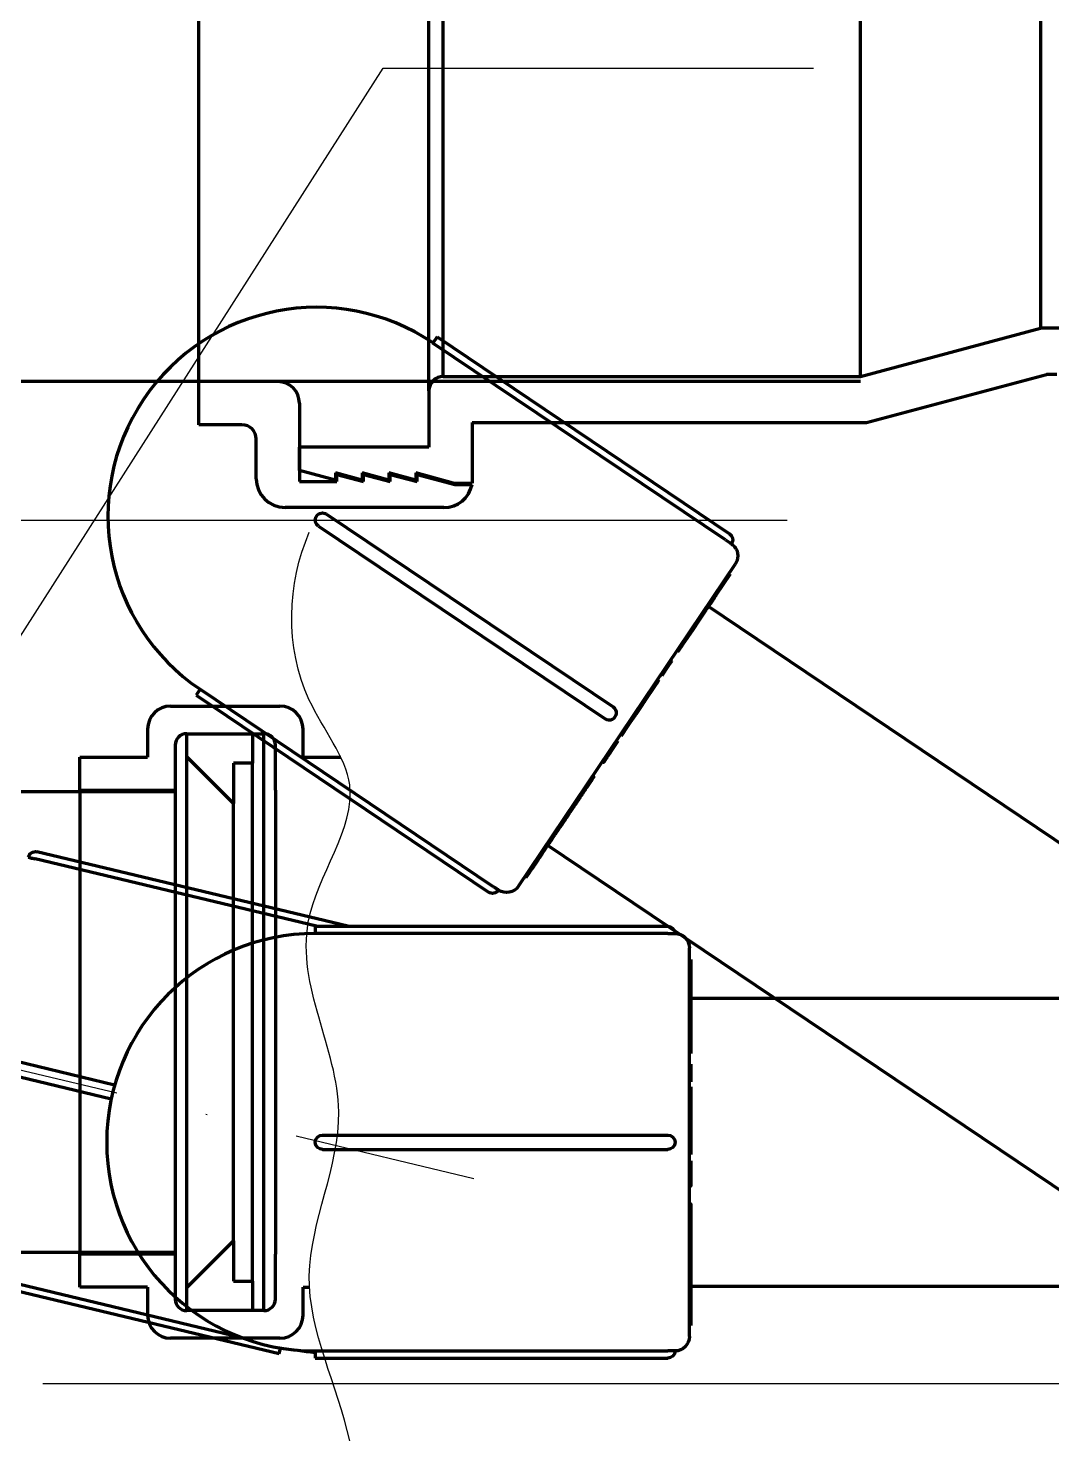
# Model space of a CAD drawing. Header units: millimetres. Extents: x -92220 to 11040, y -5929 to 27498.
# Drawn here: x 510 to 581.1, y -3042.5 to -2944.4 of the extents above; entities that cross this region are included whole.
import ezdxf

# ---------------------------------------------------------------- set-up
doc = ezdxf.new("R2010")
doc.units = ezdxf.units.MM
doc.linetypes.add('DASHDOT', pattern=[25.4, 12.7, -6.35, 0, -6.35])
doc.linetypes.add('DASHED', pattern=[19.05, 12.7, -6.35])
doc.layers.add('100 noprint', color=1, linetype='Continuous', plot=False)
for name, color, linetype in [('12 Канализация 1', 7, 'Continuous'), ('13 Канализация 2', 7, 'Continuous'), ('30 Вода ветка 10', 7, 'Continuous'), ('32 Вода ветка 12', 7, 'Continuous')]:
    doc.layers.add(name, color=color, linetype=linetype)

msp = doc.modelspace()

# ---------------------------------------------------------------- linework, layer by layer
at = {"layer": '100 noprint', "color": 2, "linetype": 'DASHED', "ltscale": 10, "flags": 128}
for points in [[(245.26, -2978.571), (8999.207, -2978.571), (8999.207, 930.627)], [(8939.207, 471.253), (8939.207, -3038.571), (220.446, -3038.571)]]:
    msp.add_lwpolyline(points, dxfattribs=at)
at = {"layer": '12 Канализация 1', "lineweight": 80}
for p, q in [((521.855, -2971.948), (521.855, -2914.948)), ((537.855, -2969.598), (537.855, -2917.298)), ((567.855, -2968.598), (567.855, -2918.298)), ((538.855, -2968.598), (538.855, -2943.448)), ((580.357, -2943.448), (580.357, -2965.248)), ((567.855, -2968.598), (580.357, -2965.248)), ((582.825, -2965.248), (580.357, -2965.248)), ((567.855, -2968.948), (-1952.065, -2968.948)), ((527.355, -2968.948), (521.855, -2968.948)), ((538.855, -2968.598), (567.855, -2968.598)), ((568.276, -2971.798), (580.779, -2968.448)), ((581.5, -2968.448), (580.779, -2968.448)), ((537.855, -2969.598), (537.855, -2973.498)), ((528.855, -2970.448), (528.855, -2975.898)), ((524.855, -2971.948), (521.855, -2971.948)), ((540.855, -2971.798), (540.855, -2975.998)), ((540.855, -2971.798), (568.276, -2971.798)), ((525.855, -2975.698), (525.855, -2972.948)), ((537.855, -2973.498), (528.855, -2973.498)), ((528.855, -2975.128), (528.855, -2973.498)), ((531.355, -2975.798), (528.855, -2975.128)), ((528.855, -2975.898), (531.448, -2975.898)), ((531.355, -2975.298), (531.355, -2975.798)), ((533.215, -2975.796), (531.355, -2975.298)), ((531.448, -2975.898), (531.448, -2975.398)), ((531.448, -2975.398), (533.308, -2975.896)), ((535.075, -2975.796), (533.215, -2975.298)), ((533.215, -2975.298), (533.215, -2975.796)), ((533.308, -2975.896), (533.308, -2975.398)), ((533.308, -2975.398), (535.168, -2975.896)), ((536.935, -2975.796), (535.075, -2975.298)), ((535.075, -2975.298), (535.075, -2975.796)), ((535.168, -2975.896), (535.168, -2975.398)), ((535.168, -2975.398), (537.035, -2975.898)), ((539.547, -2975.998), (536.935, -2975.298)), ((536.935, -2975.298), (536.935, -2975.796)), ((537.035, -2975.898), (537.035, -2975.398)), ((537.035, -2975.398), (539.648, -2976.098)), ((539.547, -2975.998), (540.855, -2975.998)), ((539.648, -2976.098), (540.855, -2976.098)), ((538.895, -2977.698), (527.855, -2977.698))]:
    msp.add_line(p, q, dxfattribs=at)
for centre, radius, start, end in [((527.355, -2970.448), 1.5, 0, 90), ((538.855, -2969.598), 1, 90, 180), ((524.855, -2972.948), 1, 0, 90), ((527.855, -2975.698), 2, 180, 270), ((538.895, -2975.698), 2, 270, 348.46607)]:
    msp.add_arc(centre, radius, start, end, dxfattribs=at)
at = {"layer": '13 Канализация 2', "lineweight": 80}
for p, q in [((519.905, -2991.488), (527.505, -2991.488)), ((518.305, -2993.088), (518.305, -2995.048)), ((521.025, -2995.008), (521.025, -2993.408)), ((521.025, -2993.408), (525.585, -2993.408)), ((521.025, -2993.408), (526.385, -2993.408)), ((525.585, -2993.408), (525.585, -2995.448)), ((526.385, -3033.488), (526.385, -2993.408)), ((529.105, -2995.048), (529.105, -2993.088)), ((520.225, -2994.208), (520.225, -2997.328)), ((527.185, -2997.328), (527.185, -2994.208)), ((513.585, -2995.048), (518.305, -2995.048)), ((513.585, -2997.328), (513.585, -2995.048)), ((521.025, -2995.008), (524.265, -2998.248)), ((521.025, -3031.888), (521.025, -2995.008)), ((524.265, -2995.448), (524.265, -2998.248)), ((525.585, -2995.448), (524.265, -2995.448)), ((525.585, -3031.448), (525.585, -2995.448)), ((529.105, -2995.048), (531.731, -2995.048)), ((520.225, -2997.448), (446.994, -2997.448)), ((513.585, -2997.328), (513.585, -3029.568)), ((513.585, -2997.328), (520.225, -2997.328)), ((520.225, -2997.328), (520.225, -3029.568)), ((527.185, -2997.328), (527.185, -3029.568)), ((524.265, -3028.648), (524.265, -2998.248)), ((524.265, -3028.648), (521.025, -3031.888)), ((524.265, -3028.648), (524.265, -3031.448)), ((520.225, -3029.448), (446.829, -3029.448)), ((520.225, -3029.568), (513.585, -3029.568)), ((513.585, -3031.848), (513.585, -3029.568)), ((520.225, -3029.568), (520.225, -3032.688)), ((527.185, -3032.688), (527.185, -3029.568)), ((518.305, -3031.848), (513.585, -3031.848)), ((518.305, -3031.848), (518.305, -3033.808)), ((521.025, -3033.488), (521.025, -3031.888)), ((524.265, -3031.448), (525.585, -3031.448)), ((525.585, -3031.448), (525.585, -3033.488)), ((529.105, -3033.808), (529.105, -3031.848)), ((529.105, -3031.848), (529.558, -3031.848)), ((526.385, -3033.488), (521.025, -3033.488)), ((525.585, -3033.488), (521.025, -3033.488)), ((527.505, -3035.408), (519.905, -3035.408))]:
    msp.add_line(p, q, dxfattribs=at)
at = {"layer": '13 Канализация 2', "flags": 128}
msp.add_lwpolyline([(491.189, -3015.216), (534.677, -2947.185), (564.572, -2947.185)], dxfattribs=at)
at = {"layer": '13 Канализация 2', "lineweight": 80}
for centre, radius, start, end in [((519.905, -2993.088), 1.6, 90, 180), ((527.505, -2993.088), 1.6, 0, 90), ((521.025, -2994.208), 0.8, 90, 180), ((526.385, -2994.208), 0.8, 360, 90), ((521.025, -3032.688), 0.8, 180, 270), ((526.385, -3032.688), 0.8, 270, 360), ((519.905, -3033.808), 1.6, 180, 270), ((527.505, -3033.808), 1.6, 270, 360)]:
    msp.add_arc(centre, radius, start, end, dxfattribs=at)
at = {"layer": '13 Канализация 2', "start_tangent": (-0.21304, 0.977044), "end_tangent": (0.394595, 0.918855)}
msp.add_spline([(532.348, -3042.529), (529.541, -3031.07), (531.591, -3019.675), (529.473, -3006.508), (532.348, -2996.973), (529.541, -2991.07), (529.541, -2979.416)], degree=3, dxfattribs=at)
at = {"layer": '30 Вода ветка 10', "linetype": 'DASHDOT'}
msp.add_line((330.227, -2973.853), (544.719, -3025.205), dxfattribs=at)
at = {"layer": '30 Вода ветка 10', "color": 5, "lineweight": 80, "extrusion": (-0.972517, 0.232833, -2.22045e-16)}
for p, q in [((532.23, -3006.792), (510.612, -3001.616)), ((530.046, -3006.792), (510.493, -3002.11)), ((516.015, -3017.819), (507.236, -3015.717)), ((515.774, -3018.79), (507.003, -3016.69)), ((527.454, -3036.496), (503.627, -3030.791)), ((503.745, -3030.297), (524.765, -3035.329))]:
    msp.add_line(p, q, dxfattribs=at)
at = {"layer": '30 Вода ветка 10', "color": 5, "lineweight": 80, "extrusion": (1, 3.83476e-17, -2.22045e-16)}
for p, q in [((529.96, -3006.792), (554.46, -3006.792)), ((554.46, -3007.3), (529.96, -3007.3)), ((555.96, -3035.292), (555.96, -3008.292)), ((555.96, -3009.098), (556.06, -3009.098)), ((556.06, -3009.098), (556.06, -3010.832)), ((555.96, -3010.832), (556.06, -3010.832)), ((555.96, -3012.09), (556.06, -3012.09)), ((556.06, -3012.09), (556.06, -3013.094)), ((555.96, -3013.094), (556.06, -3013.094)), ((556.06, -3013.094), (556.06, -3013.715)), ((555.96, -3013.715), (556.06, -3013.715)), ((556.06, -3013.715), (556.06, -3015.003)), ((555.96, -3015.003), (556.06, -3015.003)), ((555.96, -3015.141), (556.06, -3015.141)), ((556.06, -3015.003), (556.06, -3015.141)), ((556.06, -3015.141), (556.06, -3015.633)), ((555.96, -3015.633), (556.06, -3015.633)), ((555.96, -3016.371), (556.06, -3016.371)), ((556.06, -3016.371), (556.06, -3016.483)), ((555.96, -3016.483), (556.06, -3016.483)), ((555.96, -3016.722), (556.06, -3016.722)), ((556.06, -3016.483), (556.06, -3016.722)), ((556.06, -3016.722), (556.06, -3017.598)), ((555.96, -3017.598), (556.06, -3017.598)), ((555.96, -3017.953), (556.06, -3017.953)), ((555.96, -3018.192), (556.06, -3018.192)), ((556.06, -3017.953), (556.06, -3018.192)), ((556.06, -3018.192), (556.06, -3018.468)), ((555.96, -3018.468), (556.06, -3018.468)), ((556.06, -3018.468), (556.06, -3019.754)), ((555.96, -3019.754), (556.06, -3019.754)), ((555.96, -3019.784), (556.06, -3019.784)), ((555.96, -3020.053), (556.06, -3020.053)), ((556.06, -3019.754), (556.06, -3019.784)), ((556.06, -3019.784), (556.06, -3020.053)), ((556.06, -3020.053), (556.06, -3020.718)), ((555.96, -3020.852), (556.06, -3020.852)), ((556.06, -3020.929), (556.06, -3021.321)), ((530.46, -3021.292), (554.46, -3021.292)), ((555.96, -3021.321), (556.06, -3021.321)), ((555.96, -3021.607), (556.06, -3021.607)), ((555.96, -3021.857), (556.06, -3021.857)), ((556.06, -3021.321), (556.06, -3021.607)), ((556.06, -3021.607), (556.06, -3021.857)), ((556.06, -3021.857), (556.06, -3022.647)), ((530.46, -3022.292), (554.46, -3022.292)), ((555.96, -3022.647), (556.06, -3022.647)), ((555.96, -3023.074), (556.06, -3023.074)), ((556.06, -3023.074), (556.06, -3023.335)), ((555.96, -3023.335), (556.06, -3023.335)), ((555.96, -3023.485), (556.06, -3023.485)), ((556.06, -3023.335), (556.06, -3023.485)), ((556.06, -3023.485), (556.06, -3023.99)), ((555.96, -3024.85), (556.06, -3024.85)), ((555.96, -3026.074), (556.06, -3026.074)), ((555.96, -3026.989), (556.06, -3026.989)), ((555.96, -3028.608), (556.06, -3028.608)), ((555.96, -3029.008), (556.06, -3029.008)), ((556.06, -3028.608), (556.06, -3029.008)), ((555.96, -3030.248), (556.06, -3030.248)), ((555.96, -3030.977), (556.06, -3030.977)), ((555.96, -3031.033), (556.06, -3031.033)), ((556.06, -3030.977), (556.06, -3031.033)), ((556.06, -3031.033), (556.06, -3031.209)), ((555.96, -3031.209), (556.06, -3031.209)), ((555.96, -3031.938), (556.06, -3031.938)), ((556.06, -3031.938), (556.06, -3032.214)), ((555.96, -3032.214), (556.06, -3032.214)), ((555.96, -3032.294), (556.06, -3032.294)), ((555.96, -3032.389), (556.06, -3032.389)), ((555.96, -3032.497), (556.06, -3032.497)), ((556.06, -3032.214), (556.06, -3032.294)), ((556.06, -3032.294), (556.06, -3032.389)), ((556.06, -3032.389), (556.06, -3032.497)), ((555.96, -3033.856), (556.06, -3033.856)), ((556.06, -3033.856), (556.06, -3034.242)), ((555.96, -3034.242), (556.06, -3034.242)), ((555.96, -3034.477), (556.06, -3034.477)), ((555.96, -3034.522), (556.06, -3034.522)), ((556.06, -3034.242), (556.06, -3034.477)), ((556.06, -3034.477), (556.06, -3034.522)), ((529.96, -3036.283), (554.46, -3036.283)), ((529.96, -3036.283), (529.96, -3036.792)), ((529.96, -3036.792), (554.46, -3036.792))]:
    msp.add_line(p, q, dxfattribs=at)
at = {"layer": '30 Вода ветка 10', "color": 5, "lineweight": 80}
for p, q in [((529.96, -3006.792), (529.96, -3007.3)), ((555.96, -3011.792), (584.619, -3011.792)), ((555.96, -3031.792), (584.619, -3031.792)), ((527.454, -3036.496), (527.551, -3036.09))]:
    msp.add_line(p, q, dxfattribs=at)
at = {"layer": '30 Вода ветка 10', "color": 5, "lineweight": 80, "extrusion": (2.15942e-16, -5.16994e-17, -1)}
msp.add_arc((-510.495, -3002.102), 0.5, 13.46393, 103.46393, dxfattribs=at)
at = {"layer": '30 Вода ветка 10', "color": 5, "lineweight": 80}
for centre, start, end in [((529.96, -3021.792), 90, 270), ((530.946, -3021.908), 261.30556, 266.09985)]:
    msp.add_arc(centre, 14.5, start, end, dxfattribs=at)
at = {"layer": '30 Вода ветка 10', "color": 5, "lineweight": 80, "extrusion": (-2.22045e-16, -8.51487e-33, -1)}
for centre, radius, start, end in [((-554.46, -3007.292), 0.5, 90, 180), ((-554.96, -3008.292), 1, 90, 180), ((-554.46, -3021.792), 0.5, 90, 270), ((-554.96, -3035.292), 1, 180, 270), ((-554.46, -3036.292), 0.5, 180, 270)]:
    msp.add_arc(centre, radius, start, end, dxfattribs=at)
at = {"layer": '30 Вода ветка 10', "color": 5, "lineweight": 80, "extrusion": (2.22045e-16, -8.51487e-33, -1)}
msp.add_arc((-530.46, -3021.792), 0.5, 270, 90, dxfattribs=at)
at = {"layer": '30 Вода ветка 10', "color": 5, "lineweight": 80}
for points, degree, knots in [([(510.009, -3001.986), (510.009, -3001.986), (510.014, -3001.987), (510.037, -3001.993), (510.054, -3001.998), (510.098, -3002.01), (510.136, -3002.02), (510.214, -3002.041), (510.266, -3002.054), (510.378, -3002.082), (510.437, -3002.097), (510.493, -3002.11)], 3, [0.44761051, 0.44761051, 0.44761051, 0.44761051, 0.4600069, 0.4600069, 0.47240329, 0.47240329, 0.48767234, 0.48767234, 0.5049423, 0.5049423, 0.52221227, 0.52221227, 0.52221227, 0.52221227]), ([(554.46, -3007.3), (554.517, -3007.3), (554.579, -3007.3), (554.694, -3007.298), (554.747, -3007.297), (554.829, -3007.296), (554.867, -3007.294), (554.913, -3007.293), (554.931, -3007.292), (554.954, -3007.292), (554.96, -3007.292), (554.96, -3007.292)], 3, [0.22380526, 0.22380526, 0.22380526, 0.22380526, 0.24107522, 0.24107522, 0.25834518, 0.25834518, 0.27361424, 0.27361424, 0.28601062, 0.28601062, 0.29840701, 0.29840701, 0.29840701, 0.29840701]), ([(556.06, -3010.977), (556.06, -3011.119), (556.06, -3011.56), (556.06, -3011.955), (556.06, -3012.09)], 2, [-3, -3, -3, -2, -1, -0.484947, -0.484947, -0.484947]), ([(556.06, -3026.074), (556.06, -3026.074), (556.06, -3026.207), (556.06, -3026.444)], 2, [-1.502374, -1.502374, -1.502374, -1, 0, 0, 0]), ([(556.06, -3026.444), (556.06, -3026.706), (556.06, -3026.973), (556.06, -3026.989)], 2, [-2, -2, -2, -1, -0.936655, -0.936655, -0.936655]), ([(556.06, -3026.989), (556.06, -3026.989), (556.06, -3027.058), (556.06, -3027.238)], 2, [-1.431321, -1.431321, -1.431321, -1, 0, 0, 0]), ([(556.06, -3028.32), (556.06, -3028.508), (556.06, -3028.608), (556.06, -3028.608)], 2, [-3, -3, -3, -2, -1.429003, -1.429003, -1.429003]), ([(556.06, -3029.008), (556.06, -3029.008), (556.06, -3029.077), (556.06, -3029.155)], 2, [-1.875117, -1.875117, -1.875117, -1, 0, 0, 0]), ([(556.06, -3029.989), (556.06, -3030.208), (556.06, -3030.248), (556.06, -3030.248)], 2, [-2, -2, -2, -1, -0.823469, -0.823469, -0.823469]), ([(556.06, -3031.209), (556.06, -3031.365), (556.06, -3031.595), (556.06, -3031.711)], 2, [-1.854622, -1.854622, -1.854622, -1, 0, 0, 0]), ([(556.06, -3031.711), (556.06, -3031.882), (556.06, -3031.938), (556.06, -3031.938)], 2, [-3, -3, -3, -2, -1.715556, -1.715556, -1.715556]), ([(554.96, -3036.292), (554.96, -3036.292), (554.954, -3036.291), (554.931, -3036.291), (554.913, -3036.29), (554.867, -3036.289), (554.829, -3036.288), (554.747, -3036.286), (554.694, -3036.285), (554.579, -3036.283), (554.517, -3036.283), (554.46, -3036.283)], 3, [0.44761051, 0.44761051, 0.44761051, 0.44761051, 0.4600069, 0.4600069, 0.47240329, 0.47240329, 0.48767234, 0.48767234, 0.5049423, 0.5049423, 0.52221227, 0.52221227, 0.52221227, 0.52221227])]:
    msp.add_open_spline(points, degree=degree, knots=knots, dxfattribs=at)
for points in [[(556.06, -3010.832), (556.06, -3010.832), (556.06, -3010.977)], [(556.06, -3020.718), (556.06, -3020.792), (556.06, -3020.852)], [(556.06, -3020.852), (556.06, -3020.881), (556.06, -3020.929)], [(556.06, -3023.99), (556.06, -3024.406), (556.06, -3024.791), (556.06, -3024.838)], [(556.06, -3024.838), (556.06, -3024.85), (556.06, -3024.85)], [(556.06, -3027.238), (556.06, -3027.39), (556.06, -3027.646), (556.06, -3027.906), (556.06, -3028.182), (556.06, -3028.32)], [(556.06, -3029.155), (556.06, -3029.307), (556.06, -3029.768), (556.06, -3029.989)], [(556.06, -3030.248), (556.06, -3030.276), (556.06, -3030.307)], [(556.06, -3030.307), (556.06, -3030.472), (556.06, -3030.639)], [(556.06, -3030.639), (556.06, -3030.767), (556.06, -3030.977)], [(556.06, -3032.497), (556.06, -3032.497), (556.06, -3032.716)], [(556.06, -3032.716), (556.06, -3032.907), (556.06, -3033.179)], [(556.06, -3033.179), (556.06, -3033.464), (556.06, -3033.843), (556.06, -3033.855)], [(556.06, -3033.855), (556.06, -3033.856), (556.06, -3033.856)]]:
    msp.add_open_spline(points, degree=2, dxfattribs=at)
at = {"layer": '32 Вода ветка 12', "color": 5, "lineweight": 80}
for p, q in [((538.42, -2965.847), (538.136, -2966.269)), ((557.199, -2984.511), (598.427, -3012.257)), ((546.032, -3001.104), (587.261, -3028.849))]:
    msp.add_line(p, q, dxfattribs=at)
at = {"layer": '32 Вода ветка 12', "color": 5, "lineweight": 80, "extrusion": (0.829635, -0.558307, -2.22045e-16)}
for p, q in [((558.462, -2979.948), (538.136, -2966.269)), ((538.42, -2965.847), (558.746, -2979.526)), ((530.181, -2978.986), (550.092, -2992.385)), ((530.739, -2978.156), (550.65, -2991.555)), ((544.078, -3004.008), (559.153, -2981.608)), ((558.786, -2982.332), (557.817, -2983.771)), ((558.703, -2982.276), (558.786, -2982.332)), ((557.734, -2983.715), (557.817, -2983.771)), ((557.115, -2984.815), (556.555, -2985.648)), ((557.032, -2984.759), (557.115, -2984.815)), ((556.555, -2985.648), (556.208, -2986.163)), ((556.472, -2985.592), (556.555, -2985.648)), ((556.208, -2986.163), (555.488, -2987.232)), ((556.125, -2986.107), (556.208, -2986.163)), ((555.054, -2987.699), (555.137, -2987.754)), ((555.412, -2987.346), (555.137, -2987.754)), ((555.329, -2987.29), (555.412, -2987.346)), ((555.406, -2987.176), (555.488, -2987.232)), ((555.488, -2987.232), (555.412, -2987.346)), ((554.529, -2988.658), (554.04, -2989.384)), ((554.446, -2988.602), (554.529, -2988.658)), ((554.662, -2988.46), (554.529, -2988.658)), ((554.579, -2988.404), (554.662, -2988.46)), ((554.642, -2988.31), (554.725, -2988.366)), ((554.725, -2988.366), (554.662, -2988.46)), ((553.708, -2989.877), (553.554, -2990.106)), ((553.625, -2989.821), (553.708, -2989.877)), ((553.841, -2989.679), (553.708, -2989.877)), ((553.758, -2989.623), (553.841, -2989.679)), ((553.957, -2989.328), (554.04, -2989.384)), ((521.954, -2990.314), (521.67, -2990.736)), ((521.67, -2990.736), (541.996, -3004.415)), ((521.954, -2990.314), (542.28, -3003.993)), ((553.554, -2990.106), (552.836, -2991.173)), ((553.471, -2990.05), (553.554, -2990.106)), ((552.669, -2991.421), (552.298, -2991.973)), ((552.586, -2991.365), (552.669, -2991.421)), ((552.819, -2991.198), (552.669, -2991.421)), ((552.736, -2991.142), (552.819, -2991.198)), ((552.753, -2991.117), (552.836, -2991.173)), ((552.836, -2991.173), (552.819, -2991.198)), ((551.802, -2992.71), (551.662, -2992.918)), ((551.719, -2992.654), (551.802, -2992.71)), ((551.961, -2992.473), (551.802, -2992.71)), ((551.878, -2992.417), (551.961, -2992.473)), ((552.18, -2992.148), (551.961, -2992.473)), ((552.14, -2992.028), (552.223, -2992.084)), ((551.138, -2993.518), (551.221, -2993.574)), ((551.662, -2992.918), (551.221, -2993.574)), ((551.579, -2992.862), (551.662, -2992.918)), ((550.753, -2994.269), (550.471, -2994.687)), ((550.67, -2994.213), (550.753, -2994.269)), ((550.837, -2994.144), (550.753, -2994.269)), ((550.754, -2994.088), (550.837, -2994.144)), ((550.982, -2993.928), (550.837, -2994.144)), ((550.899, -2993.872), (550.982, -2993.928)), ((549.908, -2995.345), (549.991, -2995.401)), ((549.224, -2996.361), (549.307, -2996.417)), ((548.714, -2997.12), (548.797, -2997.175)), ((547.893, -2998.519), (547.669, -2998.851)), ((547.81, -2998.463), (547.893, -2998.519)), ((547.587, -2998.795), (547.669, -2998.851)), ((546.358, -3000.621), (546.441, -3000.676)), ((546.539, -3000.531), (546.441, -3000.676)), ((546.456, -3000.475), (546.539, -3000.531)), ((546.487, -3000.428), (546.57, -3000.484)), ((546.57, -3000.484), (546.539, -3000.531)), ((546.894, -2999.824), (546.977, -2999.88)), ((545.699, -3001.6), (545.782, -3001.655)), ((545.782, -3001.655), (545.722, -3001.745)), ((545.752, -3001.521), (545.835, -3001.577)), ((545.835, -3001.577), (545.782, -3001.655)), ((545.796, -3001.455), (545.879, -3001.511)), ((545.879, -3001.511), (545.835, -3001.577)), ((546.034, -3001.281), (545.879, -3001.511)), ((545.951, -3001.225), (546.034, -3001.281)), ((545.639, -3001.689), (545.722, -3001.745)), ((544.508, -3003.369), (544.591, -3003.425)), ((544.533, -3003.332), (544.616, -3003.388)), ((544.616, -3003.388), (544.591, -3003.425)), ((544.747, -3003.193), (544.616, -3003.388)), ((544.664, -3003.137), (544.747, -3003.193)), ((544.963, -3002.872), (544.747, -3003.193)), ((544.88, -3002.816), (544.963, -3002.872))]:
    msp.add_line(p, q, dxfattribs=at)
at = {"layer": '32 Вода ветка 12', "color": 5, "lineweight": 80}
msp.add_arc((530.045, -2978.292), 14.5, 56.06122, 236.06122, dxfattribs=at)
at = {"layer": '32 Вода ветка 12', "color": 5, "lineweight": 80, "extrusion": (1.84216e-16, -1.23969e-16, -1)}
msp.add_arc((-530.46, -2978.571), 0.5, 303.93878, 123.93878, dxfattribs=at)
at = {"layer": '32 Вода ветка 12', "color": 5, "lineweight": 80, "extrusion": (-1.84216e-16, 1.23969e-16, -1)}
for centre, radius, start, end in [((-558.466, -2979.941), 0.5, 123.93878, 213.93878), ((-558.323, -2981.049), 1, 123.93878, 213.93878), ((-550.371, -2991.97), 0.5, 123.93878, 303.93878), ((-542.276, -3004), 0.5, 213.93878, 303.93878), ((-543.249, -3003.449), 1, 213.93878, 303.93878)]:
    msp.add_arc(centre, radius, start, end, dxfattribs=at)
at = {"layer": '32 Вода ветка 12', "color": 5, "lineweight": 80}
for points, degree, knots in [([(558.462, -2979.948), (558.509, -2979.98), (558.561, -2980.014), (558.657, -2980.077), (558.702, -2980.106), (558.77, -2980.15), (558.803, -2980.171), (558.842, -2980.195), (558.857, -2980.205), (558.877, -2980.217), (558.881, -2980.22), (558.881, -2980.22)], 3, [0.22380526, 0.22380526, 0.22380526, 0.22380526, 0.24107522, 0.24107522, 0.25834518, 0.25834518, 0.27361424, 0.27361424, 0.28601062, 0.28601062, 0.29840701, 0.29840701, 0.29840701, 0.29840701]), ([(557.736, -2983.891), (557.657, -2984.01), (557.411, -2984.375), (557.19, -2984.703), (557.115, -2984.815)], 2, [-3, -3, -3, -2, -1, -0.484947, -0.484947, -0.484947]), ([(549.101, -2996.723), (548.955, -2996.941), (548.805, -2997.163), (548.797, -2997.175)], 2, [-2, -2, -2, -1, -0.936655, -0.936655, -0.936655]), ([(549.307, -2996.417), (549.307, -2996.417), (549.234, -2996.526), (549.101, -2996.723)], 2, [-1.502374, -1.502374, -1.502374, -1, 0, 0, 0]), ([(548.797, -2997.175), (548.797, -2997.175), (548.758, -2997.233), (548.658, -2997.382)], 2, [-1.431321, -1.431321, -1.431321, -1, 0, 0, 0]), ([(548.054, -2998.279), (547.948, -2998.436), (547.893, -2998.519), (547.893, -2998.519)], 2, [-3, -3, -3, -2, -1.429003, -1.429003, -1.429003]), ([(547.122, -2999.665), (547, -2999.846), (546.977, -2999.88), (546.977, -2999.88)], 2, [-2, -2, -2, -1, -0.823469, -0.823469, -0.823469]), ([(547.669, -2998.851), (547.669, -2998.851), (547.631, -2998.908), (547.587, -2998.972)], 2, [-1.875117, -1.875117, -1.875117, -1, 0, 0, 0]), ([(546.441, -3000.676), (546.354, -3000.806), (546.225, -3000.997), (546.16, -3001.093)], 2, [-1.854622, -1.854622, -1.854622, -1, 0, 0, 0]), ([(546.16, -3001.093), (546.065, -3001.235), (546.034, -3001.281), (546.034, -3001.281)], 2, [-3, -3, -3, -2, -1.715556, -1.715556, -1.715556]), ([(542.69, -3004.279), (542.69, -3004.279), (542.686, -3004.276), (542.667, -3004.262), (542.653, -3004.252), (542.615, -3004.225), (542.584, -3004.203), (542.517, -3004.156), (542.474, -3004.125), (542.379, -3004.06), (542.328, -3004.025), (542.28, -3003.993)], 3, [0.44761051, 0.44761051, 0.44761051, 0.44761051, 0.4600069, 0.4600069, 0.47240329, 0.47240329, 0.48767234, 0.48767234, 0.5049423, 0.5049423, 0.52221227, 0.52221227, 0.52221227, 0.52221227])]:
    msp.add_open_spline(points, degree=degree, knots=knots, dxfattribs=at)
for points in [[(557.817, -2983.771), (557.817, -2983.771), (557.736, -2983.891)], [(552.223, -2992.084), (552.207, -2992.109), (552.18, -2992.148)], [(552.298, -2991.973), (552.256, -2992.035), (552.223, -2992.084)], [(550.471, -2994.687), (550.239, -2995.033), (550.024, -2995.352), (549.998, -2995.391)], [(549.998, -2995.391), (549.991, -2995.401), (549.991, -2995.401)], [(548.658, -2997.382), (548.573, -2997.508), (548.43, -2997.721), (548.285, -2997.936), (548.131, -2998.165), (548.054, -2998.279)], [(547.587, -2998.972), (547.503, -2999.098), (547.245, -2999.481), (547.122, -2999.665)], [(546.759, -3000.204), (546.687, -3000.31), (546.57, -3000.484)], [(546.944, -2999.928), (546.852, -3000.065), (546.759, -3000.204)], [(546.977, -2999.88), (546.961, -2999.903), (546.944, -2999.928)], [(545.34, -3002.311), (545.181, -3002.548), (544.97, -3002.862), (544.963, -3002.872)], [(545.599, -3001.927), (545.493, -3002.085), (545.34, -3002.311)], [(545.722, -3001.745), (545.722, -3001.745), (545.599, -3001.927)], [(544.963, -3002.872), (544.963, -3002.872), (544.963, -3002.872)]]:
    msp.add_open_spline(points, degree=2, dxfattribs=at)

doc.saveas('drawing.dxf')
